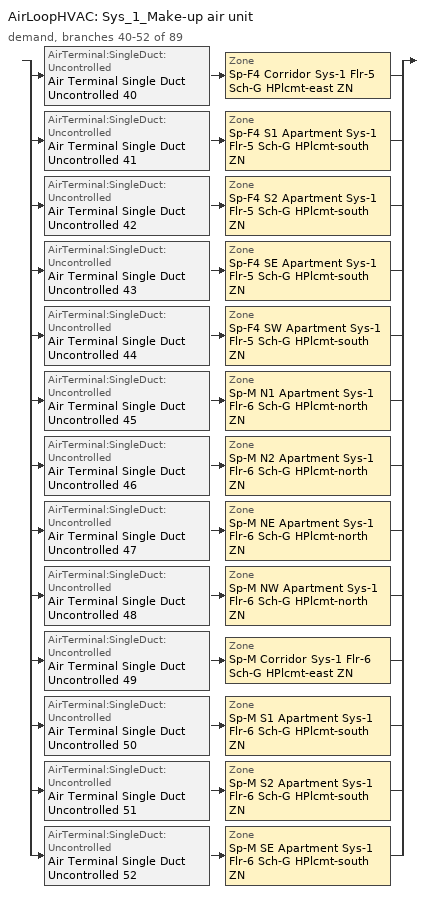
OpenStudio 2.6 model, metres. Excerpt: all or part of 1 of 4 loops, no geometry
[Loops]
AirLoopHVAC 'Sys_1_Make-up air unit'
 demand, branches 40-52 of 89: split
  | AirTerminal:SingleDuct:Uncontrolled 'Air Terminal Single Duct Uncontrolled 40' > Zone 'Sp-F4 Corridor Sys-1 Flr-5 Sch-G HPlcmt-east ZN'
  | AirTerminal:SingleDuct:Uncontrolled 'Air Terminal Single Duct Uncontrolled 41' > Zone 'Sp-F4 S1 Apartment Sys-1 Flr-5 Sch-G HPlcmt-south ZN'
  | AirTerminal:SingleDuct:Uncontrolled 'Air Terminal Single Duct Uncontrolled 42' > Zone 'Sp-F4 S2 Apartment Sys-1 Flr-5 Sch-G HPlcmt-south ZN'
  | AirTerminal:SingleDuct:Uncontrolled 'Air Terminal Single Duct Uncontrolled 43' > Zone 'Sp-F4 SE Apartment Sys-1 Flr-5 Sch-G HPlcmt-south ZN'
  | AirTerminal:SingleDuct:Uncontrolled 'Air Terminal Single Duct Uncontrolled 44' > Zone 'Sp-F4 SW Apartment Sys-1 Flr-5 Sch-G HPlcmt-south ZN'
  | AirTerminal:SingleDuct:Uncontrolled 'Air Terminal Single Duct Uncontrolled 45' > Zone 'Sp-M N1 Apartment Sys-1 Flr-6 Sch-G HPlcmt-north ZN'
  | AirTerminal:SingleDuct:Uncontrolled 'Air Terminal Single Duct Uncontrolled 46' > Zone 'Sp-M N2 Apartment Sys-1 Flr-6 Sch-G HPlcmt-north ZN'
  | AirTerminal:SingleDuct:Uncontrolled 'Air Terminal Single Duct Uncontrolled 47' > Zone 'Sp-M NE Apartment Sys-1 Flr-6 Sch-G HPlcmt-north ZN'
  | AirTerminal:SingleDuct:Uncontrolled 'Air Terminal Single Duct Uncontrolled 48' > Zone 'Sp-M NW Apartment Sys-1 Flr-6 Sch-G HPlcmt-north ZN'
  | AirTerminal:SingleDuct:Uncontrolled 'Air Terminal Single Duct Uncontrolled 49' > Zone 'Sp-M Corridor Sys-1 Flr-6 Sch-G HPlcmt-east ZN'
  | AirTerminal:SingleDuct:Uncontrolled 'Air Terminal Single Duct Uncontrolled 50' > Zone 'Sp-M S1 Apartment Sys-1 Flr-6 Sch-G HPlcmt-south ZN'
  | AirTerminal:SingleDuct:Uncontrolled 'Air Terminal Single Duct Uncontrolled 51' > Zone 'Sp-M S2 Apartment Sys-1 Flr-6 Sch-G HPlcmt-south ZN'
  | AirTerminal:SingleDuct:Uncontrolled 'Air Terminal Single Duct Uncontrolled 52' > Zone 'Sp-M SE Apartment Sys-1 Flr-6 Sch-G HPlcmt-south ZN'
[Sizing:Zone] Zone Cooling Design Supply Air Temperature Input Method=SupplyAirTemperature; Zone Cooling Design Supply Air Temperature {C}=13; Zone Cooling Design Supply Air Temperature Difference {deltaC}=11.11; Zone Heating Design Supply Air Temperature Input Method=SupplyAirTemperature; Zone Heating Design Supply Air Temperature {C}=43; Zone Heating Design Supply Air Temperature Difference {deltaC}=11.11; Zone Cooling Design Supply Air Humidity Ratio {kg-H2O/kg-air}=0.0085; Zone Heating Design Supply Air Humidity Ratio {kg-H2O/kg-air}=0.008; Zone Heating Sizing Factor=1.3; Zone Cooling Sizing Factor=1.1; Cooling Design Air Flow Method=DesignDay; Heating Design Air Flow Method=DesignDay; Account for Dedicated Outdoor Air System=No; Dedicated Outdoor Air System Control Strategy=NeutralSupplyAir; Dedicated Outdoor Air Low Setpoint Temperature for Design {C}=autosize; Dedicated Outdoor Air High Setpoint Temperature for Design {C}=autosize
Sp-F4 Corridor Sys-1 Flr-5 Sch-G HPlcmt-east ZN; Sp-F4 S1 Apartment Sys-1 Flr-5 Sch-G HPlcmt-south ZN; Sp-F4 S2 Apartment Sys-1 Flr-5 Sch-G HPlcmt-south ZN; Sp-F4 SE Apartment Sys-1 Flr-5 Sch-G HPlcmt-south ZN; Sp-F4 SW Apartment Sys-1 Flr-5 Sch-G HPlcmt-south ZN; Sp-M N1 Apartment Sys-1 Flr-6 Sch-G HPlcmt-north ZN; Sp-M N2 Apartment Sys-1 Flr-6 Sch-G HPlcmt-north ZN; Sp-M NE Apartment Sys-1 Flr-6 Sch-G HPlcmt-north ZN; Sp-M NW Apartment Sys-1 Flr-6 Sch-G HPlcmt-north ZN; Sp-M Corridor Sys-1 Flr-6 Sch-G HPlcmt-east ZN; Sp-M S1 Apartment Sys-1 Flr-6 Sch-G HPlcmt-south ZN; Sp-M S2 Apartment Sys-1 Flr-6 Sch-G HPlcmt-south ZN; Sp-M SE Apartment Sys-1 Flr-6 Sch-G HPlcmt-south ZN
[Zone equipment]
Sp-F4 Corridor Sys-1 Flr-5 Sch-G HPlcmt-east ZN: Sp-F4 Corridor Sys-1 Flr-5 Sch-G HPlcmt-east ZN PTAC, Air Terminal Single Duct Uncontrolled 40, Sp-F4 Corridor Sys-1 Flr-5 Sch-G HPlcmt-east ZN Elec Baseboard
Sp-F4 S1 Apartment Sys-1 Flr-5 Sch-G HPlcmt-south ZN: Sp-F4 S1 Apartment Sys-1 Flr-5 Sch-G HPlcmt-south ZN PTAC, Air Terminal Single Duct Uncontrolled 41, Sp-F4 S1 Apartment Sys-1 Flr-5 Sch-G HPlcmt-south ZN Elec Baseboard
Sp-F4 S2 Apartment Sys-1 Flr-5 Sch-G HPlcmt-south ZN: Sp-F4 S2 Apartment Sys-1 Flr-5 Sch-G HPlcmt-south ZN PTAC, Air Terminal Single Duct Uncontrolled 42, Sp-F4 S2 Apartment Sys-1 Flr-5 Sch-G HPlcmt-south ZN Elec Baseboard
Sp-F4 SE Apartment Sys-1 Flr-5 Sch-G HPlcmt-south ZN: Sp-F4 SE Apartment Sys-1 Flr-5 Sch-G HPlcmt-south ZN PTAC, Air Terminal Single Duct Uncontrolled 43, Sp-F4 SE Apartment Sys-1 Flr-5 Sch-G HPlcmt-south ZN Elec Baseboard
Sp-F4 SW Apartment Sys-1 Flr-5 Sch-G HPlcmt-south ZN: Sp-F4 SW Apartment Sys-1 Flr-5 Sch-G HPlcmt-south ZN PTAC, Air Terminal Single Duct Uncontrolled 44, Sp-F4 SW Apartment Sys-1 Flr-5 Sch-G HPlcmt-south ZN Elec Baseboard
Sp-M N1 Apartment Sys-1 Flr-6 Sch-G HPlcmt-north ZN: Sp-M N1 Apartment Sys-1 Flr-6 Sch-G HPlcmt-north ZN PTAC, Air Terminal Single Duct Uncontrolled 45, Sp-M N1 Apartment Sys-1 Flr-6 Sch-G HPlcmt-north ZN Elec Baseboard
Sp-M N2 Apartment Sys-1 Flr-6 Sch-G HPlcmt-north ZN: Sp-M N2 Apartment Sys-1 Flr-6 Sch-G HPlcmt-north ZN PTAC, Air Terminal Single Duct Uncontrolled 46, Sp-M N2 Apartment Sys-1 Flr-6 Sch-G HPlcmt-north ZN Elec Baseboard
Sp-M NE Apartment Sys-1 Flr-6 Sch-G HPlcmt-north ZN: Sp-M NE Apartment Sys-1 Flr-6 Sch-G HPlcmt-north ZN PTAC, Air Terminal Single Duct Uncontrolled 47, Sp-M NE Apartment Sys-1 Flr-6 Sch-G HPlcmt-north ZN Elec Baseboard
Sp-M NW Apartment Sys-1 Flr-6 Sch-G HPlcmt-north ZN: Sp-M NW Apartment Sys-1 Flr-6 Sch-G HPlcmt-north ZN PTAC, Air Terminal Single Duct Uncontrolled 48, Sp-M NW Apartment Sys-1 Flr-6 Sch-G HPlcmt-north ZN Elec Baseboard
Sp-M Corridor Sys-1 Flr-6 Sch-G HPlcmt-east ZN: Sp-M Corridor Sys-1 Flr-6 Sch-G HPlcmt-east ZN PTAC, Air Terminal Single Duct Uncontrolled 49, Sp-M Corridor Sys-1 Flr-6 Sch-G HPlcmt-east ZN Elec Baseboard
Sp-M S1 Apartment Sys-1 Flr-6 Sch-G HPlcmt-south ZN: Sp-M S1 Apartment Sys-1 Flr-6 Sch-G HPlcmt-south ZN PTAC, Air Terminal Single Duct Uncontrolled 50, Sp-M S1 Apartment Sys-1 Flr-6 Sch-G HPlcmt-south ZN Elec Baseboard
Sp-M S2 Apartment Sys-1 Flr-6 Sch-G HPlcmt-south ZN: Sp-M S2 Apartment Sys-1 Flr-6 Sch-G HPlcmt-south ZN PTAC, Air Terminal Single Duct Uncontrolled 51, Sp-M S2 Apartment Sys-1 Flr-6 Sch-G HPlcmt-south ZN Elec Baseboard
Sp-M SE Apartment Sys-1 Flr-6 Sch-G HPlcmt-south ZN: Sp-M SE Apartment Sys-1 Flr-6 Sch-G HPlcmt-south ZN PTAC, Air Terminal Single Duct Uncontrolled 52, Sp-M SE Apartment Sys-1 Flr-6 Sch-G HPlcmt-south ZN Elec Baseboard
[Coil:Heating:Electric] Availability Schedule=ON_OFF_ALWAYS_OFF
Coil Heating Electric 40; Coil Heating Electric 41; Coil Heating Electric 42; Coil Heating Electric 43; Coil Heating Electric 44; Coil Heating Electric 45; Coil Heating Electric 46; Coil Heating Electric 47; Coil Heating Electric 48; Coil Heating Electric 49; Coil Heating Electric 50; Coil Heating Electric 51; Coil Heating Electric 52
[Coil:Cooling:DX:SingleSpeed] Availability Schedule=Always On Discrete; Rated Total Cooling Capacity {W}=autosize; Rated Sensible Heat Ratio=autosize; Rated Air Flow Rate {m3/s}=autosize; Rated Evaporator Fan Power Per Volume Flow Rate {W/(m3/s)}=773.3; Total Cooling Capacity Function of Temperature Curve=DXCOOL-NECB2011-REF-CAPFT; Total Cooling Capacity Function of Flow Fraction Curve=DXCOOL-NECB2011-REF-CAPFFLOW; Energy Input Ratio Function of Temperature Curve=DXCOOL-NECB2011-REF-COOLEIRFT; Energy Input Ratio Function of Flow Fraction Curve=DXCOOL-NECB2011-REF-COOLEIRFFLOW; Part Load Fraction Correlation Curve=DXCOOL-NECB2011-REF-COOLPLFFPLR; Condenser Type=AirCooled; Evaporative Condenser Effectiveness=0; Evaporative Condenser Air Flow Rate {m3/s}=Autosize; Evaporative Condenser Pump Rated Power Consumption {W}=Autosize; Crankcase Heater Capacity {W}=0; Maximum Outdoor Dry-Bulb Temperature for Crankcase Heater Operation {C}=0; Basin Heater Capacity {W/K}=0; Basin Heater Setpoint Temperature {C}=10
Name | Rated COP {W/W}
Coil Cooling DX Single Speed 41 8kBtu/hr 10.8EER | 3.64552
Coil Cooling DX Single Speed 42 10kBtu/hr 10.3EER | 3.4926
Coil Cooling DX Single Speed 43 10kBtu/hr 10.3EER | 3.48378
Coil Cooling DX Single Speed 44 14kBtu/hr 9.4EER | 3.20119
Coil Cooling DX Single Speed 45 16kBtu/hr 9.3EER | 3.15689
Coil Cooling DX Single Speed 46 7kBtu/hr 11.0EER | 3.72074
Coil Cooling DX Single Speed 47 7kBtu/hr 11.0EER | 3.727
Coil Cooling DX Single Speed 48 12kBtu/hr 9.9EER | 3.35752
Coil Cooling DX Single Speed 49 14kBtu/hr 9.5EER | 3.2257
Coil Cooling DX Single Speed 50 8kBtu/hr 10.8EER | 3.64555
Coil Cooling DX Single Speed 51 10kBtu/hr 10.3EER | 3.49193
Coil Cooling DX Single Speed 52 10kBtu/hr 10.3EER | 3.48319
Coil Cooling DX Single Speed 53 14kBtu/hr 9.4EER | 3.20094
[Fan:ConstantVolume] Availability Schedule=Always On Discrete; Fan Efficiency=0.39975; Pressure Rise {Pa}=640; Maximum Flow Rate {m3/s}=AutoSize; Motor Efficiency=0.615
Fan Constant Volume 41; Fan Constant Volume 42; Fan Constant Volume 43; Fan Constant Volume 44; Fan Constant Volume 45; Fan Constant Volume 46; Fan Constant Volume 47; Fan Constant Volume 48; Fan Constant Volume 49; Fan Constant Volume 50; Fan Constant Volume 51; Fan Constant Volume 52; Fan Constant Volume 53
[ZoneHVAC:PackagedTerminalAirConditioner] Availability Schedule=Always On Discrete; Supply Air Flow Rate During Cooling Operation {m3/s}=Autosize; Supply Air Flow Rate During Heating Operation {m3/s}=Autosize; Supply Air Flow Rate When No Cooling or Heating is Needed {m3/s}=Autosize; Outdoor Air Flow Rate During Cooling Operation {m3/s}=1e-05; Outdoor Air Flow Rate During Heating Operation {m3/s}=1e-05; Outdoor Air Flow Rate When No Cooling or Heating is Needed {m3/s}=1e-05; Fan Placement=DrawThrough
Name | Supply Air Fan | Heating Coil | Cooling Coil
Sp-F4 Corridor Sys-1 Flr-5 Sch-G HPlcmt-east ZN PTAC | Fan Constant Volume 41 | Coil Heating Electric 40 | Coil Cooling DX Single Speed 41 8kBtu/hr 10.8EER
Sp-F4 S1 Apartment Sys-1 Flr-5 Sch-G HPlcmt-south ZN PTAC | Fan Constant Volume 42 | Coil Heating Electric 41 | Coil Cooling DX Single Speed 42 10kBtu/hr 10.3EER
Sp-F4 S2 Apartment Sys-1 Flr-5 Sch-G HPlcmt-south ZN PTAC | Fan Constant Volume 43 | Coil Heating Electric 42 | Coil Cooling DX Single Speed 43 10kBtu/hr 10.3EER
Sp-F4 SE Apartment Sys-1 Flr-5 Sch-G HPlcmt-south ZN PTAC | Fan Constant Volume 44 | Coil Heating Electric 43 | Coil Cooling DX Single Speed 44 14kBtu/hr 9.4EER
Sp-F4 SW Apartment Sys-1 Flr-5 Sch-G HPlcmt-south ZN PTAC | Fan Constant Volume 45 | Coil Heating Electric 44 | Coil Cooling DX Single Speed 45 16kBtu/hr 9.3EER
Sp-M N1 Apartment Sys-1 Flr-6 Sch-G HPlcmt-north ZN PTAC | Fan Constant Volume 46 | Coil Heating Electric 45 | Coil Cooling DX Single Speed 46 7kBtu/hr 11.0EER
Sp-M N2 Apartment Sys-1 Flr-6 Sch-G HPlcmt-north ZN PTAC | Fan Constant Volume 47 | Coil Heating Electric 46 | Coil Cooling DX Single Speed 47 7kBtu/hr 11.0EER
Sp-M NE Apartment Sys-1 Flr-6 Sch-G HPlcmt-north ZN PTAC | Fan Constant Volume 48 | Coil Heating Electric 47 | Coil Cooling DX Single Speed 48 12kBtu/hr 9.9EER
Sp-M NW Apartment Sys-1 Flr-6 Sch-G HPlcmt-north ZN PTAC | Fan Constant Volume 49 | Coil Heating Electric 48 | Coil Cooling DX Single Speed 49 14kBtu/hr 9.5EER
Sp-M Corridor Sys-1 Flr-6 Sch-G HPlcmt-east ZN PTAC | Fan Constant Volume 50 | Coil Heating Electric 49 | Coil Cooling DX Single Speed 50 8kBtu/hr 10.8EER
Sp-M S1 Apartment Sys-1 Flr-6 Sch-G HPlcmt-south ZN PTAC | Fan Constant Volume 51 | Coil Heating Electric 50 | Coil Cooling DX Single Speed 51 10kBtu/hr 10.3EER
Sp-M S2 Apartment Sys-1 Flr-6 Sch-G HPlcmt-south ZN PTAC | Fan Constant Volume 52 | Coil Heating Electric 51 | Coil Cooling DX Single Speed 52 10kBtu/hr 10.3EER
Sp-M SE Apartment Sys-1 Flr-6 Sch-G HPlcmt-south ZN PTAC | Fan Constant Volume 53 | Coil Heating Electric 52 | Coil Cooling DX Single Speed 53 14kBtu/hr 9.4EER
[AirTerminal:SingleDuct:Uncontrolled] Availability Schedule=Always On Discrete; Maximum Air Flow Rate {m3/s}=AutoSize
Air Terminal Single Duct Uncontrolled 40; Air Terminal Single Duct Uncontrolled 41; Air Terminal Single Duct Uncontrolled 42; Air Terminal Single Duct Uncontrolled 43; Air Terminal Single Duct Uncontrolled 44; Air Terminal Single Duct Uncontrolled 45; Air Terminal Single Duct Uncontrolled 46; Air Terminal Single Duct Uncontrolled 47; Air Terminal Single Duct Uncontrolled 48; Air Terminal Single Duct Uncontrolled 49; Air Terminal Single Duct Uncontrolled 50; Air Terminal Single Duct Uncontrolled 51; Air Terminal Single Duct Uncontrolled 52
[ZoneHVAC:Baseboard:Convective:Electric] Availability Schedule=Always On Discrete; Efficiency=1
Name | Nominal Capacity {W}
Sp-F4 Corridor Sys-1 Flr-5 Sch-G HPlcmt-east ZN Elec Baseboard | 2179.9
Sp-F4 S1 Apartment Sys-1 Flr-5 Sch-G HPlcmt-south ZN Elec Baseboard | 2023.73
Sp-F4 S2 Apartment Sys-1 Flr-5 Sch-G HPlcmt-south ZN Elec Baseboard | 2022.83
Sp-F4 SE Apartment Sys-1 Flr-5 Sch-G HPlcmt-south ZN Elec Baseboard | 3174.46
Sp-F4 SW Apartment Sys-1 Flr-5 Sch-G HPlcmt-south ZN Elec Baseboard | 3194.85
Sp-M N1 Apartment Sys-1 Flr-6 Sch-G HPlcmt-north ZN Elec Baseboard | 2013.3
Sp-M N2 Apartment Sys-1 Flr-6 Sch-G HPlcmt-north ZN Elec Baseboard | 2012.3
Sp-M NE Apartment Sys-1 Flr-6 Sch-G HPlcmt-north ZN Elec Baseboard | 3178.72
Sp-M NW Apartment Sys-1 Flr-6 Sch-G HPlcmt-north ZN Elec Baseboard | 3200.03
Sp-M Corridor Sys-1 Flr-6 Sch-G HPlcmt-east ZN Elec Baseboard | 2198.16
Sp-M S1 Apartment Sys-1 Flr-6 Sch-G HPlcmt-south ZN Elec Baseboard | 2054.44
Sp-M S2 Apartment Sys-1 Flr-6 Sch-G HPlcmt-south ZN Elec Baseboard | 2053.45
Sp-M SE Apartment Sys-1 Flr-6 Sch-G HPlcmt-south ZN Elec Baseboard | 3212.27
[Schedule:Ruleset]
ON_OFF_ALWAYS_OFF: Default Day Schedule=Schedule Day 3
[Schedule:Day]
Schedule Day 3; wkdON_OFF_ALWAYS_OFF 1; satON_OFF_ALWAYS_OFF 1; sunON_OFF_ALWAYS_OFF 1: 1, 0, 0, 2, 0, 0, 3, 0, 0, 4, 0, 0, 5, 0, 0, 6, 0, 0, 7, 0, 0, 8, 0, 0, 9, 0, 0, 10, 0, 0, 11, 0, 0, 12, 0, 0, 13, 0, 0, 14, 0, 0, 15, 0, 0, 16, 0, 0, 17, 0, 0, 18, 0, 0, 19, 0, 0, 20, 0, 0, 21, 0, 0, 22, 0, 0, 23, 0, 0, 24, 0, 0
[Schedule:Rule] Schedule Ruleset=ON_OFF_ALWAYS_OFF; Date Specification Type=DateRange; Start Month=1; Start Day=1; End Month=12; End Day=31
Name | Rule Order | Day Schedule | Apply Sunday | Apply Monday | Apply Tuesday | Apply Wednesday | Apply Thursday | Apply Friday | Apply Saturday
wkdON_OFF_ALWAYS_OFF rule | 2 | wkdON_OFF_ALWAYS_OFF 1 | No | Yes | Yes | Yes | Yes | Yes | No
satON_OFF_ALWAYS_OFFrule | 1 | satON_OFF_ALWAYS_OFF 1 | No | No | No | No | No | No | Yes
sunON_OFF_ALWAYS_OFFrule | 0 | sunON_OFF_ALWAYS_OFF 1 | Yes | No | No | No | No | No | No
[Schedule:Constant]
Always On Discrete: Value=1
[Curve:Biquadratic] Minimum Value of x=13; Maximum Value of x=24; Minimum Value of y=24; Maximum Value of y=46
Name | Coefficient1 Constant | Coefficient2 x | Coefficient3 x**2 | Coefficient4 y | Coefficient5 y**2 | Coefficient6 x*y
DXCOOL-NECB2011-REF-CAPFT | 0.867905 | 0.0142459 | 0.00055436 | -0.0075575 | 3.3e-05 | -0.0001918
DXCOOL-NECB2011-REF-COOLEIRFT | 0.116936 | 0.0284933 | -0.0004112 | 0.0214108 | 0.00016103 | -0.0006791
[Curve:Quadratic] Coefficient1 Constant=1; Coefficient2 x=0; Coefficient3 x**2=0; Minimum Value of x=0; Maximum Value of x=1
DXCOOL-NECB2011-REF-CAPFFLOW; DXCOOL-NECB2011-REF-COOLEIRFFLOW
[Curve:Cubic]
DXCOOL-NECB2011-REF-COOLPLFFPLR: Coefficient1 Constant=0.0277; Coefficient2 x=4.9151; Coefficient3 x**2=-8.184; Coefficient4 x**3=4.2702; Minimum Value of x=0.7; Maximum Value of x=1
